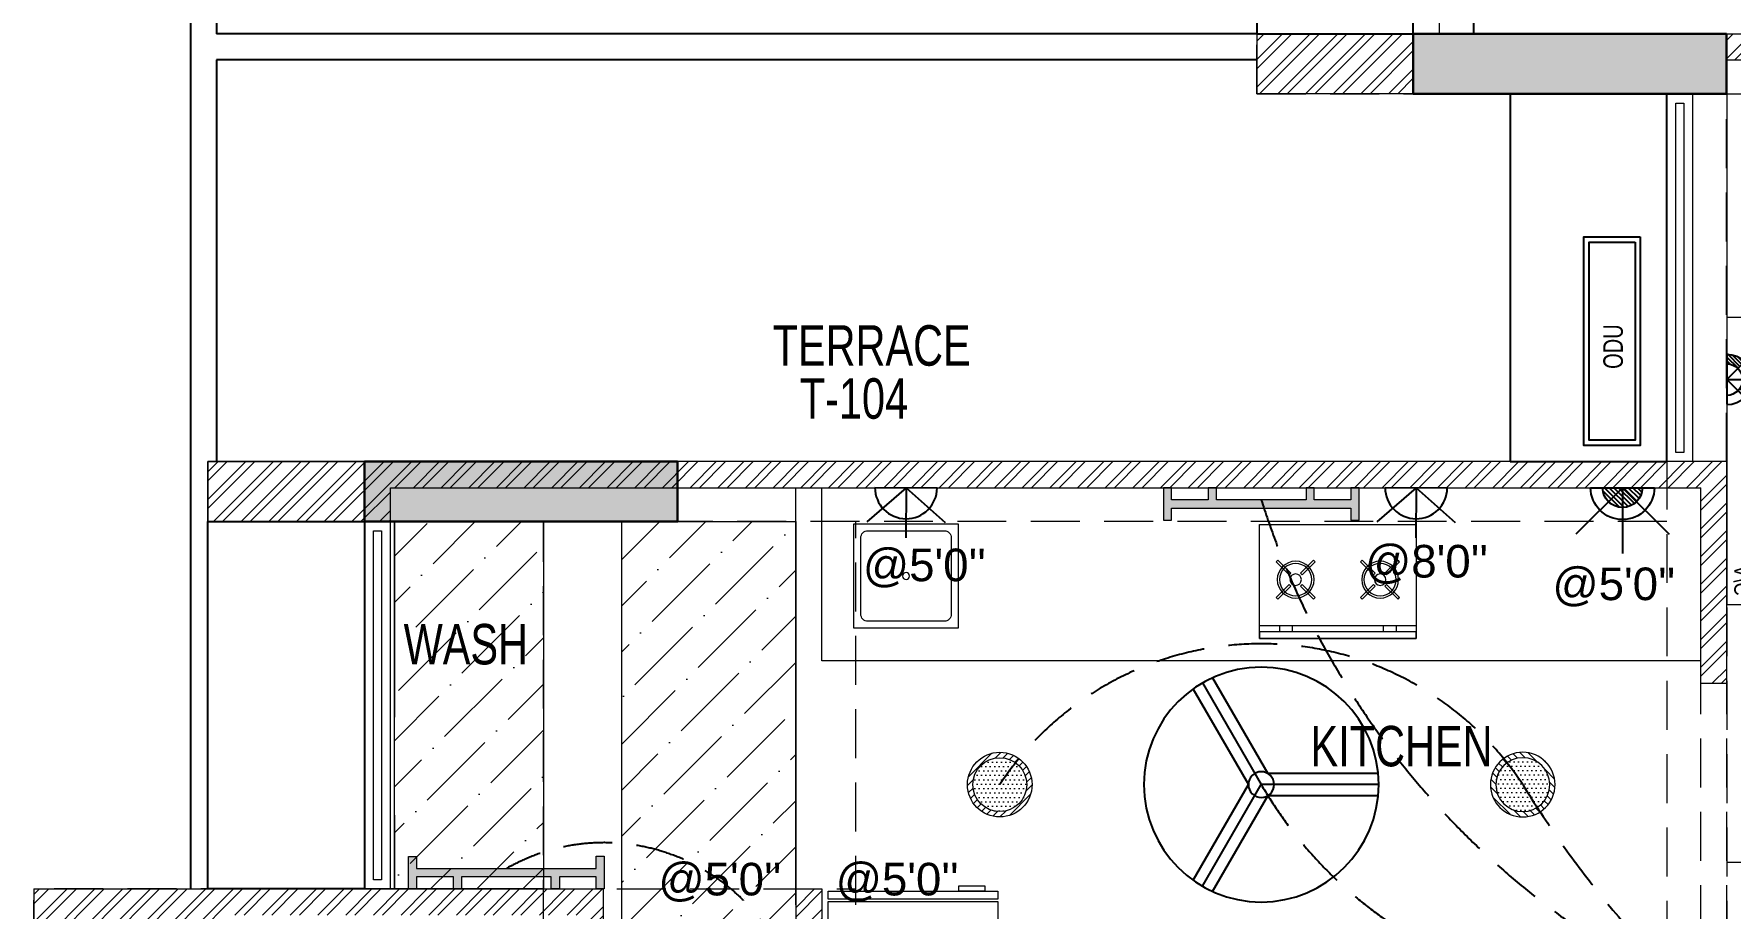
# Model space of a CAD drawing. Header units: inches. Extents: x 822859 to 1009930, y 496782 to 576896.
# Drawn here: x 825709 to 832210, y 539051 to 542403 of the extents above; entities that cross this region are included whole.
import ezdxf
from ezdxf.enums import TextEntityAlignment as Align

# ---------------------------------------------------------------- set-up
doc = ezdxf.new("R2010")
doc.units = ezdxf.units.IN
doc.header["$LTSCALE"] = 750
doc.header["$MEASUREMENT"] = 0
doc.linetypes.add('HIDDEN', pattern=[0.375, 0.25, -0.125])
doc.linetypes.add('HIDDEN2', pattern=[0.1875, 0.125, -0.0625])
for name, color, linetype, lineweight in [('1 x 15 W green led dl', 84, 'Continuous', 5), ('COLUMN', 5, 'Continuous', 13), ('DOOR-MSA', 8, 'Continuous', 13), ('DOTTED LINE-MSA', 8, 'HIDDEN2', 13), ('ELE-03-MSA', 145, 'Continuous', 18), ('ELE-04-MSA', 139, 'Continuous', 15), ('FURNITURE-MSA', 251, 'Continuous', 5), ('HVAC-HW UNIT', 1, 'Continuous', 13), ('PE-02 1x40w wall tube light point', 76, 'Continuous', 5), ('S_B4_115X575', 210, 'HIDDEN', 20), ('S_B4_230x125', 3, 'HIDDEN', 20), ('S_B4_230x425', 15, 'HIDDEN', 20), ('S_B4_230x575', 10, 'HIDDEN', 20), ('S_B4_300x575', 30, 'HIDDEN', 20), ('S_B4_SUNK', 250, 'Continuous', 20), ('S_C_ABOVE HP TO TOP', 5, 'Continuous', 30), ('TEXT DETAIL-MSA', 8, 'Continuous', 13), ('TEXT ROOM NAME-MSA', 8, 'Continuous', 13), ('WALL HATCH-MSA', 251, 'Continuous', 9), ('WALL-MSA', 11, 'Continuous', 18), ('WINDOW-MSA', 8, 'Continuous', 13)]:
    doc.layers.add(name, color=color, linetype=linetype, lineweight=lineweight)
for name, color, linetype in [('CS SHEET', 7, 'Continuous'), ('E-49 5A plug point', 150, 'Continuous'), ('E-50 15A plug point', 1, 'Continuous'), ('E-51 15 A AC PLUG POINT', 6, 'Continuous'), ('E-electrical text', 202, 'Continuous'), ('ELE-02-MSA', 8, 'Continuous'), ('ELE.fan', 30, 'Continuous'), ('PE-E-Electrical Control', 150, 'HIDDEN'), ('PROJ.', 7, 'Continuous'), ('R.C.C HATCH-MSA', 250, 'Continuous')]:
    doc.layers.add(name, color=color, linetype=linetype)
doc.styles.add('125pt1.6', font='simplex.shx', dxfattribs={"width": 0.6, "height": 200})
doc.styles.add('Arial Narrow', font='swisscl.ttf', dxfattribs={"height": 150})
doc.styles.add('MtXpl_Swis721_LtCn_B', font='swisscl.ttf')
doc.styles.add('NARROW', font='ARIALN.TTF', dxfattribs={"height": 2.25})
doc.styles.get("Standard").update_dxf_attribs({"font": 'arial.ttf'})
doc.dimstyles.new('DIM_50', dxfattribs={"dimtxt": 200, "dimasz": 100, "dimexe": 25, "dimexo": 5, "dimgap": 25, "dimtad": 1, "dimdec": 0, "dimzin": 0, "dimdsep": 46, "dimtxsty": '125pt1.6', "dimblk": 'ARCHTICK', "dimcen": 0.09, "dimclrd": 8, "dimclre": 8, "dimclrt": 7, "dimaunit": 1, "dimadec": 4, "dimazin": 0, "dimtfac": 1, "dimtdec": 0, "dimtmove": 2, "dimatfit": 1, "dimfxl": 150, "dimfxlon": 1, "dimtolj": 1, "dimtzin": 0, "dimarcsym": 1})
pattern_1 = [(45, (-830625.795, -554021.86), (-53.0330086, 53.0330086), []), (45, (-830590.44, -554021.86), (-53.0330086, 53.0330086), [])]
pattern_2 = [(45, (-142690.51, 158401.09), (66.29126, 243.067956), [312.5, -62.5, 0, -62.5])]

# ---------------------------------------------------------------- blocks, each defined once
blk = doc.blocks.new('BLOCK-G & H TYPICAL COLOUMN')
at = {"layer": 'R.C.C HATCH-MSA'}
h = blk.add_hatch(color=256, dxfattribs=at)
h.dxf.hatch_style = 1
h.paths.add_polyline_path([(172697.62, -104207.75), (172688.57, -104207.75), (172688.57, -104255), (172697.62, -104255)])
h.paths.add_polyline_path([(172327.12, -104207.75), (172336.18, -104207.75), (172336.18, -104255), (172327.12, -104255)])
h.paths.add_polyline_path([(172819.88, -104207.75), (172819.88, -104216.81), (172867.12, -104216.81), (172867.12, -104207.75)])
h.paths.add_polyline_path([(172204.87, -104207.75), (172204.87, -104216.81), (172157.62, -104216.81), (172157.62, -104207.75)])
h.paths.add_polyline_path([(172561.18, -104240.06), (172552.12, -104240.06), (172552.12, -104287.31), (172561.18, -104287.31)])
h.paths.add_polyline_path([(172463.57, -104240.06), (172472.62, -104240.06), (172472.62, -104287.31), (172463.57, -104287.31)])
h.paths.add_polyline_path([(172177.87, -104422.2), (172177.87, -104431.25), (172130.62, -104431.25), (172130.62, -104422.2)])
h.paths.add_polyline_path([(172894.12, -104422.2), (172894.12, -104431.25), (172846.88, -104431.25), (172846.88, -104422.2)])
h.paths.add_polyline_path([(172336.12, -104486.75), (172336.12, -104495.81), (172288.87, -104495.81), (172288.87, -104486.75)])
h.paths.add_polyline_path([(172202.62, -104543.75), (172202.62, -104552.81), (172155.37, -104552.81), (172155.37, -104543.75)])
h.paths.add_polyline_path([(172822.13, -104543.75), (172822.13, -104552.81), (172869.37, -104552.81), (172869.37, -104543.75)])
h.paths.add_polyline_path([(172516.9, -104495.81), (172507.85, -104495.81), (172507.85, -104448.56), (172516.9, -104448.56)])
h.paths.add_polyline_path([(172697.62, -104104.25), (172688.57, -104104.25), (172688.57, -104057.01), (172697.62, -104057.01)])
h.paths.add_polyline_path([(172327.12, -104104.25), (172336.18, -104104.25), (172336.18, -104057.01), (172327.12, -104057.01)])
h.paths.add_polyline_path([(172819.88, -104104.25), (172819.88, -104095.2), (172867.12, -104095.2), (172867.12, -104104.25)])
h.paths.add_polyline_path([(172204.87, -104104.25), (172204.87, -104095.2), (172157.62, -104095.2), (172157.62, -104104.25)])
h.paths.add_polyline_path([(172561.18, -104071.94), (172552.12, -104071.94), (172552.12, -104024.7), (172561.18, -104024.7)])
h.paths.add_polyline_path([(172463.57, -104071.94), (172472.62, -104071.94), (172472.62, -104024.7), (172463.57, -104024.7)])
h.paths.add_polyline_path([(172177.87, -103889.81), (172177.87, -103880.75), (172130.62, -103880.75), (172130.62, -103889.81)])
h.paths.add_polyline_path([(172894.12, -103889.81), (172894.12, -103880.75), (172846.88, -103880.75), (172846.88, -103889.81)])
h.paths.add_polyline_path([(172336.12, -103825.25), (172336.12, -103816.2), (172288.87, -103816.2), (172288.87, -103825.25)])
h.paths.add_polyline_path([(172202.62, -103768.25), (172202.62, -103759.2), (172155.37, -103759.2), (172155.37, -103768.25)])
h.paths.add_polyline_path([(172822.13, -103768.25), (172822.13, -103759.2), (172869.37, -103759.2), (172869.37, -103768.25)])
h.paths.add_polyline_path([(172516.9, -103816.2), (172507.85, -103816.2), (172507.85, -103863.44), (172516.9, -103863.44)])
h.paths.add_polyline_path([(172548.37, -103699.31), (172548.37, -103690.25), (172595.62, -103690.25), (172595.62, -103699.31)])
h.paths.add_polyline_path([(172476.37, -103699.31), (172476.37, -103690.25), (172429.13, -103690.25), (172429.13, -103699.31)])
h.paths.add_polyline_path([(172726.82, -103612.31), (172726.82, -103603.25), (172774.06, -103603.25), (172774.06, -103612.31)])
h.paths.add_polyline_path([(172297.93, -103612.31), (172297.93, -103603.25), (172250.69, -103603.25), (172250.69, -103612.31)])
h.paths.add_polyline_path([(172920.37, -103523.81), (172920.37, -103514.75), (172857.56, -103514.75), (172857.56, -103523.81)])
h.paths.add_polyline_path([(172104.37, -103523.81), (172104.37, -103514.75), (172167.19, -103514.75), (172167.19, -103523.81)])
h.paths.add_polyline_path([(172476.37, -103492.94), (172467.32, -103492.94), (172467.32, -103445.7), (172476.37, -103445.7)])
h.paths.add_polyline_path([(172548.37, -103492.94), (172557.43, -103492.94), (172557.43, -103445.7), (172548.37, -103445.7)])
h.paths.add_polyline_path([(172663.43, -103454.75), (172759.5, -103454.75), (172759.5, -103349.7), (172663.43, -103349.7), (172663.43, -103358.75), (172750.44, -103358.75), (172750.44, -103445.7), (172663.43, -103445.7)])
h.paths.add_polyline_path([(172361.32, -103454.75), (172265.25, -103454.75), (172265.25, -103349.7), (172361.32, -103349.7), (172361.32, -103358.75), (172274.31, -103358.75), (172274.31, -103445.7), (172361.32, -103445.7)])
h.paths.add_polyline_path([(172428.37, -103358.75), (172419.32, -103358.75), (172419.32, -103311.51), (172428.37, -103311.51)])
h.paths.add_polyline_path([(172428.37, -103132.74), (172419.32, -103132.74), (172419.32, -103179.99), (172428.37, -103179.99)])
h.paths.add_polyline_path([(172151.62, -103286.75), (172151.62, -103277.7), (172104.37, -103277.7), (172104.37, -103286.75)])
h.paths.add_polyline_path([(172245.43, -103162.74), (172245.43, -103153.68), (172198.19, -103153.68), (172198.19, -103162.74)])
h.paths.add_polyline_path([(172428.37, -103021.25), (172419.32, -103021.25), (172419.32, -103068.5), (172428.37, -103068.5)])
h.paths.add_polyline_path([(172245.43, -102997.25), (172236.37, -102997.25), (172236.37, -103044.5), (172245.43, -103044.5)])
h.paths.add_polyline_path([(172104.37, -102997.25), (172104.37, -103006.31), (172151.62, -103006.31), (172151.62, -102997.25)])
h.paths.add_polyline_path([(172596.37, -103358.75), (172605.43, -103358.75), (172605.43, -103311.51), (172596.37, -103311.51)])
h.paths.add_polyline_path([(172596.37, -103132.74), (172605.43, -103132.74), (172605.43, -103179.99), (172596.37, -103179.99)])
h.paths.add_polyline_path([(172873.13, -103286.75), (172873.13, -103277.7), (172920.37, -103277.7), (172920.37, -103286.75)])
h.paths.add_polyline_path([(172779.32, -103162.74), (172779.32, -103153.68), (172826.56, -103153.68), (172826.56, -103162.74)])
h.paths.add_polyline_path([(172596.37, -103021.25), (172605.43, -103021.25), (172605.43, -103068.5), (172596.37, -103068.5)])
h.paths.add_polyline_path([(172779.32, -102997.25), (172788.37, -102997.25), (172788.37, -103044.5), (172779.32, -103044.5)])
h.paths.add_polyline_path([(172920.37, -102997.25), (172920.37, -103006.31), (172873.13, -103006.31), (172873.13, -102997.25)])
h.paths.add_polyline_path([(172548.37, -104612.7), (172548.37, -104621.75), (172595.62, -104621.75), (172595.62, -104612.7)])
h.paths.add_polyline_path([(172476.37, -104612.7), (172476.37, -104621.75), (172429.13, -104621.75), (172429.13, -104612.7)])
h.paths.add_polyline_path([(172297.93, -104699.7), (172297.93, -104708.75), (172250.69, -104708.75), (172250.69, -104699.7)])
h.paths.add_polyline_path([(172104.37, -104788.2), (172104.37, -104797.25), (172167.19, -104797.25), (172167.19, -104788.2)])
h.paths.add_polyline_path([(172726.82, -104699.7), (172726.82, -104708.75), (172774.06, -104708.75), (172774.06, -104699.7)])
h.paths.add_polyline_path([(172920.37, -104788.2), (172920.37, -104797.25), (172857.56, -104797.25), (172857.56, -104788.2)])
h.paths.add_polyline_path([(172476.37, -104819.06), (172467.32, -104819.06), (172467.32, -104866.31), (172476.37, -104866.31)])
h.paths.add_polyline_path([(172548.37, -104819.06), (172557.43, -104819.06), (172557.43, -104866.31), (172548.37, -104866.31)])
h.paths.add_polyline_path([(172663.43, -104857.25), (172759.5, -104857.25), (172759.5, -104962.31), (172663.43, -104962.31), (172663.43, -104953.25), (172750.44, -104953.25), (172750.44, -104866.31), (172663.43, -104866.31)])
h.paths.add_polyline_path([(172361.32, -104857.25), (172265.25, -104857.25), (172265.25, -104962.31), (172361.32, -104962.31), (172361.32, -104953.25), (172274.31, -104953.25), (172274.31, -104866.31), (172361.32, -104866.31)])
h.paths.add_polyline_path([(172428.37, -104953.25), (172419.32, -104953.25), (172419.32, -105000.5), (172428.37, -105000.5)])
h.paths.add_polyline_path([(172428.37, -105178.31), (172419.32, -105178.31), (172419.32, -105131.06), (172428.37, -105131.06)])
h.paths.add_polyline_path([(172151.62, -105025.25), (172151.62, -105034.31), (172104.37, -105034.31), (172104.37, -105025.25)])
h.paths.add_polyline_path([(172245.43, -105072.5), (172236.37, -105072.5), (172236.37, -105025.25), (172245.43, -105025.25)])
h.paths.add_polyline_path([(172428.37, -105290.75), (172419.32, -105290.75), (172419.32, -105243.51), (172428.37, -105243.51)])
h.paths.add_polyline_path([(172245.43, -105314.75), (172236.37, -105314.75), (172236.37, -105267.51), (172245.43, -105267.51)])
h.paths.add_polyline_path([(172104.37, -105277.35), (172113.43, -105277.35), (172113.43, -105314.75), (172104.37, -105314.75)])
h.paths.add_polyline_path([(172596.37, -104953.25), (172605.43, -104953.25), (172605.43, -105000.5), (172596.37, -105000.5)])
h.paths.add_polyline_path([(172596.37, -105178.31), (172605.43, -105178.31), (172605.43, -105131.06), (172596.37, -105131.06)])
h.paths.add_polyline_path([(172873.13, -105025.25), (172873.13, -105034.31), (172920.37, -105034.31), (172920.37, -105025.25)])
h.paths.add_polyline_path([(172788.37, -105025.25), (172779.32, -105025.25), (172779.32, -105072.5), (172788.37, -105072.5)])
h.paths.add_polyline_path([(172596.37, -105290.75), (172605.43, -105290.75), (172605.43, -105243.51), (172596.37, -105243.51)])
h.paths.add_polyline_path([(172779.32, -105314.75), (172788.37, -105314.75), (172788.37, -105267.51), (172779.32, -105267.51)])
h.paths.add_polyline_path([(172911.32, -105314.75), (172920.37, -105314.75), (172920.37, -105277.35), (172911.32, -105277.35)])
h.paths.add_polyline_path([(172688.63, -104486.75), (172688.63, -104495.81), (172735.87, -104495.81), (172735.87, -104486.75)])
h.paths.add_polyline_path([(172688.63, -103825.25), (172688.63, -103816.2), (172735.87, -103816.2), (172735.87, -103825.25)])
at = {"layer": 'COLUMN'}
for points in [[(172336.12, -103825.25), (172336.12, -103816.2), (172288.87, -103816.2), (172288.87, -103825.25)], [(172177.87, -103889.81), (172177.87, -103880.75), (172130.62, -103880.75), (172130.62, -103889.81)]]:
    blk.add_lwpolyline(points, close=True, dxfattribs=at)
blk = doc.blocks.new('A$Cbea8c011')
at = {"layer": 'ELE-02-MSA', "elevation": 0}
for points in [[(400, -108.3), (-400, -108.3), (-400, 108.3), (400, 108.3)], [(380, -88.3), (-380, -88.3), (-380, 88.3), (380, 88.3)]]:
    blk.add_lwpolyline(points, close=True, dxfattribs=at)
at = {"layer": 'TEXT DETAIL-MSA', "style": 'Arial Narrow'}
blk.add_text('ODU', height=75, dxfattribs=at).set_placement((-106.4, -41.5, 0))
blk = doc.blocks.new('G$CA9DB4A96')
at = {"layer": 'FURNITURE-MSA'}
for points in [[(550, 0), (550, 650), (0, 650), (0, 0)], [(560, 0), (590, 0), (590, 650), (560, 650)], [(590, 500), (610, 500), (610, 600), (590, 600)]]:
    blk.add_lwpolyline(points, close=True, dxfattribs=at)
blk = doc.blocks.new('STUV')
at = {"layer": 'FURNITURE-MSA'}
for p, q in [((168.7, 0, 0), (168.7, -600, 0)), ((-81.5, -69.6), (-75.3, -63.3)), ((-75.3, -63.3), (-25.2, -113.4)), ((11.8, -113.4), (61.9, -63.3)), ((61.9, -63.3), (68.2, -69.6)), ((-31.4, -119.7), (-81.5, -69.6)), ((-25.2, -113.4), (-31.4, -119.7)), ((18.1, -119.7), (11.8, -113.4)), ((68.2, -69.6), (18.1, -119.7)), ((168.7, -75.9, 0), (193.7, -75.9, 0)), ((193.7, -125.7, 0), (168.7, -125.7, 0)), ((-81.5, -206.8), (-31.4, -156.7)), ((-25.2, -162.9), (-75.3, -213)), ((-31.4, -156.7), (-25.2, -162.9)), ((11.8, -162.9), (18.1, -156.7)), ((61.9, -213), (11.8, -162.9)), ((18.1, -156.7), (68.2, -206.8)), ((-75.3, -213), (-81.5, -206.8)), ((68.2, -206.8), (61.9, -213)), ((-81.5, -393.2), (-75.3, -387)), ((-75.3, -387), (-25.2, -437.1)), ((11.8, -437.1), (61.9, -387)), ((61.9, -387), (68.2, -393.2)), ((-31.4, -443.3), (-81.5, -393.2)), ((-25.2, -437.1), (-31.4, -443.3)), ((18.1, -443.3), (11.8, -437.1)), ((68.2, -393.2), (18.1, -443.3)), ((-81.5, -530.4), (-31.4, -480.3)), ((-25.2, -486.6), (-75.3, -536.7)), ((-31.4, -480.3), (-25.2, -486.6)), ((11.8, -486.6), (18.1, -480.3)), ((61.9, -536.7), (11.8, -486.6)), ((18.1, -480.3), (68.2, -530.4)), ((193.7, -474.3, 0), (168.7, -474.3, 0)), ((-75.3, -536.7), (-81.5, -530.4)), ((68.2, -530.4), (61.9, -536.7)), ((193.7, -524.1, 0), (168.7, -524.1, 0))]:
    blk.add_line(p, q, dxfattribs=at)
for points in [[(-218.6, -600), (218.6, -600), (218.6, 0), (-218.6, 0)], [(218.6, -600), (193.7, -600), (193.7, 0), (218.6, 0)]]:
    blk.add_lwpolyline(points, close=True, dxfattribs=at)
for centre, radius in [((-6.7, -138.2), 70.6), ((-6.7, -138.2), 61.8), ((-6.7, -138.2), 22.1), ((-6.7, -461.8), 70.6), ((-6.7, -461.8), 61.8), ((-6.7, -461.8), 22.1)]:
    blk.add_circle(centre, radius, dxfattribs=at)
blk = doc.blocks.new('G$C1887B0AA')
at = {"layer": 'FURNITURE-MSA'}
blk.add_lwpolyline([(0, 0), (300, 0), (300, 300), (0, 300)], close=True, dxfattribs=at)
blk.add_lwpolyline([(40, 20), (260, 20, 0.414214), (280, 40), (280, 260, 0.414214), (260, 280), (40, 280, 0.414214), (20, 260), (20, 40, 0.414214)], format="xyb", close=True, dxfattribs=at)
blk.add_circle((150, 150), 10, dxfattribs=at)
blk = doc.blocks.new('A$Caebde61c')
at = {"layer": 'FURNITURE-MSA'}
blk.add_line((5787.8, -23204.9), (2419.3, -23204.9), dxfattribs=at)
blk.add_lwpolyline([(2419.3, -23204.9), (2419.3, -22540.9)], dxfattribs=at)
at = {"layer": 'FURNITURE-MSA', "xscale": -1.333333333333333, "yscale": 1.333333333333333, "zscale": 1.333333333333333, "rotation": 180}
blk.add_blockref('G$C1887B0AA', (2542.3, -22679.5), dxfattribs=at)
at = {"layer": 'FURNITURE-MSA', "xscale": -1}
for name, p, rotation in [('STUV', (4097.2, -22900.2, 0), 90), ('G$CA9DB4A96', (2444.3, -24677.8), 270)]:
    blk.add_blockref(name, p, dxfattribs=dict(at, rotation=rotation))
blk = doc.blocks.new('DRHASHGSDG')
at = {"layer": 'WALL HATCH-MSA'}
h = blk.add_hatch(dxfattribs=at)
h.set_pattern_fill('ANSI32', color=256, scale=200)
h.set_pattern_definition([(45, (3141.056, -2279.1), (-53.033, 53.033), []), (45, (3176.41, -2279.1), (-53.033, 53.033), [])])
h.paths.add_polyline_path([(2210, -2208.4), (2210, -2308.4), (3852.5, -2308.4), (3852.5, -2208.4)], flags=17)
h.paths.add_polyline_path([(1500, -8420.1), (1500, -8520.1), (4118.1, -8520.1), (4118.1, -11619.1), (1570, -11619.1), (1570, -11719.1), (4881.9, -11719.1), (4881.9, -11619.1), (4218.1, -11619.1), (4218.1, -8650.1), (5132.5, -8650.1), (5132.5, -7020.1), (4127.6, -7020.1), (4127.6, -6508.4), (5132.5, -6508.4), (5132.5, -6408.4), (4127.6, -6408.4), (4127.6, -5658.4), (5132.5, -5658.4), (5132.5, -2208.4), (4902.5, -2208.4), (4902.5, -2308.4), (5032.5, -2308.4), (5032.5, -5558.4), (2784.6, -5558.4), (2784.6, -7670.1), (2884.6, -7670.1), (2884.6, -7120.1), (3377.6, -7120.1), (3377.6, -7020.1), (2884.6, -7020.1), (2884.6, -5658.4), (4027.6, -5658.4), (4027.6, -7120.1), (5032.5, -7120.1), (5032.5, -8420.1)])
h = blk.add_hatch(dxfattribs=at)
h.set_pattern_fill('ANSI32', color=256, scale=200)
h.set_pattern_definition(pattern_1)
h.paths.add_polyline_path([(-230, -11619.1), (-230, -11849.1), (370, -11849.1), (370, -11619.1)])
h = blk.add_hatch(dxfattribs=at)
h.set_pattern_fill('ANSI32', color=256, scale=200)
h.set_pattern_definition(pattern_1)
h.paths.add_polyline_path([(-4249.6, -13258.8), (-4249.6, -13488.8), (-3549.6, -13488.8), (-3549.6, -13358.8), (1471.5, -13358.8), (1471.5, -14108.8), (1571.5, -14108.8), (1571.5, -13258.8)])
h = blk.add_hatch(dxfattribs=at)
h.set_pattern_fill('ANSI32', color=256, scale=200)
h.set_pattern_definition(pattern_1)
h.paths.add_polyline_path([(-4916.3, -14897.1), (-4916.3, -15127.1), (-4316.3, -15127.1), (-4316.3, -15909.3), (-4216.3, -15909.3), (-4216.3, -14997.1), (-2833.8, -14997.1), (-2833.8, -15620.7), (1571.5, -15620.7), (1571.5, -15070.7), (1471.5, -15070.7), (1471.5, -15520.7), (-1897, -15520.7), (-1897, -14897.1), (-1997, -14897.1), (-1997, -15520.7), (-2733.8, -15520.7), (-2733.8, -14897.1)])
at = {"layer": 'DOOR-MSA', "linetype": 'HIDDEN'}
for p, q in [((1471.5, -15070.7), (1471.5, -14108.8)), ((1571.5, -15070.7), (1571.5, -14108.8))]:
    blk.add_line(p, q, dxfattribs=at)
at = {"layer": 'DOTTED LINE-MSA'}
for p, q in [((-230, -11619.1), (-230, -10401.3)), ((741.5, -11849.1), (741.5, -13258.8))]:
    blk.add_line(p, q, dxfattribs=at)
at = {"layer": 'ELE-02-MSA'}
for p, q in [((-4316.3, -8572.5), (-4316.3, -14897.1)), ((-4216.3, -8572.5), (-4216.3, -11619.1)), ((-230, -11619.1), (-4216.3, -11619.1)), ((-4216.3, -11719.1), (-4216.3, -13258.8)), ((-230, -11719.1), (-4216.3, -11719.1))]:
    blk.add_line(p, q, dxfattribs=at)
at = {"layer": 'ELE-02-MSA', "linetype": 'HIDDEN'}
for p, q in [((600, -10401.3), (600, -11619.1)), ((1571.5, -13258.8), (1571.5, -11719.1))]:
    blk.add_line(p, q, dxfattribs=at)
at = {"layer": 'ELE-03-MSA'}
blk.add_line((-1997, -14897.1), (-1997, -13358.8), dxfattribs=at)
at = {"layer": 'ELE-04-MSA'}
blk.add_line((-4249.6, -13488.8), (-4249.6, -14897.1), dxfattribs=at)
at = {"layer": 'WALL-MSA'}
for p, q in [((-230, -11619.1), (370, -11619.1)), ((-230, -11619.1), (-230, -11849.1)), ((370, -11849.1), (370, -11619.1)), ((1570, -11619.1), (4118.1, -11619.1)), ((1570, -11719.1), (1570, -11619.1)), ((1570, -11719.1), (4881.9, -11719.1)), ((370, -11849.1), (-230, -11849.1)), ((-4249.6, -13258.8), (-4249.6, -13488.8)), ((1571.5, -13258.8), (-4249.6, -13258.8)), ((1571.5, -14108.8), (1571.5, -13258.8)), ((1471.5, -14108.8), (1471.5, -13358.8)), ((1471.5, -14108.8), (1571.5, -14108.8)), ((-4916.3, -14897.1), (-4916.3, -15127.1)), ((-4916.3, -14897.1), (-2733.8, -14897.1)), ((-2733.8, -15520.7), (-2733.8, -14897.1)), ((-1997, -14897.1), (-1997, -15520.7)), ((-1997, -14897.1), (-1897, -14897.1)), ((-1897, -14897.1), (-1897, -15520.7))]:
    blk.add_line(p, q, dxfattribs=at)
blk.add_lwpolyline([(-4249.6, -13488.8), (-3549.6, -13488.8), (-3549.6, -13358.8), (1471.5, -13358.8)], dxfattribs=at)
at = {"layer": 'WINDOW-MSA'}
for p, q in [((370, -11619.1), (370, -10401.3)), ((470, -11619.1), (470, -10401.3)), ((1341.5, -13258.8), (1341.5, -11849.1)), ((1441.5, -13258.8), (1441.5, -11849.1)), ((-3649.6, -14897.1), (-3649.6, -13488.8)), ((-3549.6, -14897.1), (-3549.6, -13488.8)), ((-3649.6, -14897.1), (-3549.6, -14897.1))]:
    blk.add_line(p, q, dxfattribs=at)
for points in [[(1406.5, -11884.1), (1406.5, -13223.8), (1376.5, -13223.8), (1376.5, -11884.1)], [(-3584.6, -13523.8), (-3584.6, -14862.1), (-3614.6, -14862.1), (-3614.6, -13523.8)]]:
    blk.add_lwpolyline(points, close=True, dxfattribs=at)
at = {"rotation": 90.00000000000001}
blk.add_blockref('A$Cbea8c011', (1131.6, -12797, 0), dxfattribs=at)
at = {"layer": 'COLUMN', "xscale": 25.4, "yscale": 25.4, "zscale": 25.4}
blk.add_blockref('BLOCK-G & H TYPICAL COLOUMN', (-4375767.4, 2625312.3), dxfattribs=at)
at = {"layer": 'FURNITURE-MSA'}
blk.add_blockref('A$Caebde61c', (-4316.3, 9182.1), dxfattribs=at)
at = {"layer": 'TEXT ROOM NAME-MSA', "lineweight": 0, "style": 'MtXpl_Swis721_LtCn_B'}
for s, p in [('TERRACE', (-2085.4, -12891, 0)), ('T-104', (-1981.2, -13094.3)), ('WASH', (-3499.4, -14036.3, 0)), ('KITCHEN', (-23.8, -14427, 0))]:
    blk.add_text(s, height=155, dxfattribs=at).set_placement(p)
blk = doc.blocks.new('C-230x1200')
at = {"layer": 'S_C_ABOVE HP TO TOP'}
h = blk.add_hatch(color=250, dxfattribs=at)
h.dxf.hatch_style = 1
h.paths.add_polyline_path([(-230, 1200), (-230, 0), (0, 0), (0, 1200)])
at = {"layer": 'S_C_ABOVE HP TO TOP', "color": 8}
blk.add_lwpolyline([(0, 1200), (-230, 1200), (-230, 0), (0, 0)], close=True, dxfattribs=at)
blk = doc.blocks.new('zw$A6E')
at = {"layer": 'S_B4_SUNK'}
h = blk.add_hatch(dxfattribs=at)
h.set_pattern_fill('ANSI36', color=252, scale=1000)
h.set_pattern_definition(pattern_2)
h.paths.add_polyline_path([(-15057.6, -14897.1), (-15628.4, -14897.1), (-15628.4, -13488.8), (-15057.6, -13488.8)])
h = blk.add_hatch(dxfattribs=at)
h.set_pattern_fill('ANSI36', color=252, scale=1000)
h.set_pattern_definition(pattern_2)
h.paths.add_polyline_path([(-14090.8, -15520.7), (-14757.6, -15520.7), (-14757.6, -13488.8), (-14090.8, -13488.8)])
at = {"layer": 'PROJ.', "color": 150}
for points in [[(-12323.8, -11619.1), (-11723.8, -11619.1), (-11723.8, -10401.3), (-12323.8, -10401.3)], [(-11352.3, -13258.8), (-10752.3, -13258.8), (-10752.3, -11849.1), (-11352.3, -11849.1)], [(-15743.4, -14897.1), (-16343.4, -14897.1), (-16343.4, -13488.8), (-15743.4, -13488.8)]]:
    blk.add_lwpolyline(points, close=True, dxfattribs=at)
at = {"layer": 'S_B4_115X575', "ltscale": 4}
for p, q in [((-15743.4, -13488.8), (-15743.4, -14897.1)), ((-15628.4, -13488.8), (-15628.4, -14897.1))]:
    blk.add_line(p, q, dxfattribs=at)
at = {"layer": 'S_B4_230x125', "color": 118}
blk.add_line((-15057.6, -14897.1), (-13860.8, -14897.1), dxfattribs=at)
at = {"layer": 'S_B4_230x425', "color": 8}
blk.add_line((-10522.3, -14794.1), (-6161.9, -14794.1), dxfattribs=at)
at = {"layer": 'S_B4_230x575', "color": 8}
for p, q in [((-12323.8, -11849.1), (-12323.8, -11619.1)), ((-12323.8, -11619.1), (-11723.8, -11619.1)), ((-12323.8, -11849.1), (-11723.8, -11849.1)), ((-10752.3, -11849.1), (-10752.3, -17735.7)), ((-10523.8, -11849.1), (-6161.9, -11849.1)), ((-10522.3, -11849.1), (-10522.3, -17735.7)), ((-10752.3, -13258.8), (-14543.4, -13258.8)), ((-10752.3, -13488.8), (-14543.4, -13488.8)), ((-14090.8, -15520.7), (-14090.8, -13488.8)), ((-13860.8, -15520.7), (-13860.8, -13488.8)), ((-15057.6, -14897.1), (-17010.1, -14897.1)), ((-17010.1, -15127.1), (-17010.1, -14897.1))]:
    blk.add_line(p, q, dxfattribs=at)
at = {"layer": 'S_B4_230x575', "ltscale": 5}
blk.add_lwpolyline([(-16343.4, -13258.8), (-15743.4, -13258.8), (-15743.4, -13488.8), (-16343.4, -13488.8)], close=True, dxfattribs=at)
at = {"layer": 'S_B4_300x575', "color": 8}
for p, q in [((-15057.6, -18705.7), (-15057.6, -13488.8)), ((-14757.6, -18705.7), (-14757.6, -13488.8))]:
    blk.add_line(p, q, dxfattribs=at)
at = {"layer": 'S_B4_SUNK', "color": 252}
for points in [[(-15057.6, -14897.1), (-15628.4, -14897.1), (-15628.4, -13488.8), (-15057.6, -13488.8)], [(-14090.8, -15520.7), (-14757.6, -15520.7), (-14757.6, -13488.8), (-14090.8, -13488.8)]]:
    blk.add_lwpolyline(points, close=True, dxfattribs=at)
at = {"layer": 'S_C_ABOVE HP TO TOP', "xscale": -1, "rotation": 270}
for p in [(-11723.8, -11619.1), (-15743.4, -13258.8)]:
    blk.add_blockref('C-230x1200', p, dxfattribs=at)
blk = doc.blocks.new('_ArchTick')
at = {"color": 0, "linetype": 'ByBlock', "const_width": 0.15}
blk.add_lwpolyline([(-0.5, -0.5), (0.5, 0.5)], dxfattribs=at)
blk = doc.blocks.new('A$C73F74EB9')
h = blk.add_hatch(color=8)
h.dxf.hatch_style = 1
h.paths.add_polyline_path([(2.75, 0.75), (2.75, 0), (3.25, 0), (3.25, 0.75), (5.5, 0.75), (5.5, 0), (6, 0), (6, 2), (5.5, 2), (5.5, 1.25), (-5.5, 1.25), (-5.5, 2), (-6, 2), (-6, 0), (-5.5, 0), (-5.5, 0.75), (-3.25, 0.75), (-3.25, 0), (-2.75, 0), (-2.75, 0.75)])
blk.add_lwpolyline([(5.5, 1.25), (-5.5, 1.25), (-5.5, 2), (-6, 2), (-6, 0), (-5.5, 0), (-5.5, 0.75), (-3.25, 0.75), (-3.25, 0), (-2.75, 0), (-2.75, 0.75), (2.75, 0.75), (2.75, 0), (3.25, 0), (3.25, 0.75), (5.5, 0.75), (5.5, 0), (6, 0), (6, 2), (5.5, 2), (5.5, 1.25)])
blk = doc.blocks.new('PP-01')
h = blk.add_hatch()
h.set_pattern_fill('ANSI31', color=256, scale=1.635026, style=0)
h.set_pattern_definition([(45, (-4840.0876, -743.28332), (-0.14451727, 0.14451727), [])])
edge = h.paths.add_edge_path()
edge.add_ellipse((0, 0), major_axis=(0.861, 0.861), ratio=1, start_angle=90, end_angle=135)
edge.add_line((-1.22, 0), (0, 0))
edge.add_line((0, 0), (-0.86, 0.86))
edge = h.paths.add_edge_path()
edge.add_line((0, 0), (0, 1.22))
edge.add_ellipse((0, 0), major_axis=(0.861, 0.861), ratio=1, start_angle=45, end_angle=90)
edge.add_line((-0.86, 0.86), (0, 0))
edge = h.paths.add_edge_path()
edge.add_line((0, 0), (0.86, 0.86))
edge.add_ellipse((0, 0), major_axis=(0.861, 0.861), ratio=1, start_angle=0, end_angle=45)
edge.add_line((0, 1.22), (0, 0))
edge = h.paths.add_edge_path()
edge.add_ellipse((0, 0), major_axis=(0.861, 0.861), ratio=1, start_angle=-45, end_angle=0)
edge.add_line((0.86, 0.86), (0, 0))
edge.add_line((0, 0), (1.22, 0))
for p, q in [((0, 0), (0, 4.04)), ((0, 0), (-2.86, 2.86)), ((0, 0), (2.86, 2.86)), ((-1.96, 0), (1.96, 0))]:
    blk.add_line(p, q)
for radius in [1.96, 1.22]:
    blk.add_arc((0, 0), radius, 0, 180)
blk = doc.blocks.new('P-01')
for p, q in [((-0.5, 0), (-2.91, 2.12)), ((-0.5, 0), (-0.5, 3.09)), ((-0.5, 0), (1.91, 2.12)), ((1.41, 0), (-2.41, 0))]:
    blk.add_line(p, q)
blk.add_arc((-0.5, 0), 1.91, 0.0293, 179.9707)
blk = doc.blocks.new('A$C39A77DF2')
at = {"layer": 'E-49 5A plug point', "xscale": -62.36633987703786, "yscale": 62.36633987703786, "zscale": 79.20525164419156, "rotation": 270}
blk.add_blockref('P-01', (0, 31.2), dxfattribs=at)
blk = doc.blocks.new('42 FAN NEW')
at = {"layer": 'ELE.fan', "color": 5}
for p, q in [((8.72, 19.1), (-1.15, 2)), ((10.5, 18.19), (0, 0)), ((12.18, 17.1), (2.31, 0)), ((-21, 0), (0, 0)), ((-20.9, 2), (-1.15, 2)), ((10.5, -18.19), (0, 0)), ((12.18, -17.1), (2.31, 0)), ((-20.9, -2), (-1.15, -2)), ((8.72, -19.1), (-1.15, -2))]:
    blk.add_line(p, q, dxfattribs=at)
at = {"layer": 'ELE.fan'}
for radius in [21, 2.31]:
    blk.add_circle((0, 0), radius, dxfattribs=at)
blk = doc.blocks.new('DLL')
at = {"linetype": 'HIDDEN'}
h = blk.add_hatch(dxfattribs=at)
h.set_pattern_fill('ANSI31', color=256, scale=0.255)
h.set_pattern_definition([(45, (0, 0), (-0.57249, 0.57249), [])])
h.paths.add_polyline_path([(4.64, 0, -1), (-4.64, 0, -1)])
h.paths.add_polyline_path([(-3.87, 0, 1), (3.87, 0, 1)], flags=16)
h = blk.add_hatch(dxfattribs=at)
h.set_pattern_fill('DOTS', color=8, scale=0.4)
h.set_pattern_definition([(0, (0, 0), (0.3175, 0.635), [0, -0.635])])
h.paths.add_polyline_path([(-3.87, 0, 1), (3.87, 0, 1)])
for radius in [4.64, 3.87]:
    blk.add_circle((0, 0), radius)
blk = doc.blocks.new('A$C48C83B35')
at = {"layer": 'E-51 15 A AC PLUG POINT'}
h = blk.add_hatch(dxfattribs=at)
h.set_pattern_fill('ANSI31', color=256, scale=3.615362, style=0)
h.set_pattern_definition([(135, (0, -12.33788), (-0.28322, -0.28322), [])])
edge = h.paths.add_edge_path()
edge.add_ellipse((0, -12.34), major_axis=(1.69, -1.69), ratio=1, start_angle=270, end_angle=315)
edge.add_line((0, -14.73), (0, -16.18))
edge.add_ellipse((0, -12.34), major_axis=(2.72, -2.72), ratio=1, start_angle=270, end_angle=315, ccw=False)
edge.add_line((-2.72, -15.06), (-1.69, -14.03))
edge = h.paths.add_edge_path()
edge.add_ellipse((0, -12.34), major_axis=(1.69, -1.69), ratio=1, start_angle=180, end_angle=225)
edge.add_line((-2.39, -12.34), (-3.85, -12.34))
edge.add_ellipse((0, -12.34), major_axis=(2.72, -2.72), ratio=1, start_angle=180, end_angle=225, ccw=False)
edge.add_line((-2.72, -9.62), (-1.69, -10.65))
for p, q in [((0, -12.34), (-5.6, -6.74)), ((0, -16.3), (0, -8.61)), ((0, -12.34), (-7.92, -12.34)), ((0, -12.34), (-5.6, -17.94))]:
    blk.add_line(p, q, dxfattribs=at)
at = {"layer": 'E-51 15 A AC PLUG POINT', "color": 180, "linetype": 'ByBlock', "lineweight": 5}
for points in [[(-8.93, 20.57), (-7.76, 21.73)], [(-8.93, 20.57), (-8.93, -20.57)], [(-7.76, -21.73), (0, -21.73), (0, 21.73), (-7.76, 21.73)], [(-7.71, -20.57), (-7.71, 20.57)], [(-6.93, -20.57), (-6.93, 20.57)], [(-6.15, -20.57), (-6.15, 20.57)], [(-8.93, -20.57), (-7.76, -21.73)]]:
    blk.add_lwpolyline(points, dxfattribs=at)
at = {"layer": 'E-51 15 A AC PLUG POINT', "extrusion": (0, 0, -1)}
for major_axis in [(-2.72, 2.72), (-1.69, 1.69)]:
    blk.add_ellipse((0, -12.34), major_axis=major_axis, ratio=1, start_param=3.926991, end_param=7.068583, dxfattribs=at)
at = {"layer": 'E-51 15 A AC PLUG POINT', "color": 1, "style": 'NARROW', "text_generation_flag": 4}
blk.add_text(' A/C', height=2.445, rotation=90, dxfattribs=at).set_placement((-3.57, 17.69), align=Align.CENTER)
at = {"layer": 'E-51 15 A AC PLUG POINT', "color": 180, "linetype": 'ByBlock', "lineweight": 5, "path_type": 1}
for points, override in [([(-15.9, 17.26), (-12.7, 14.21), (-9.83, 14.04)], {"dimasz": 2, "dimclrd": 153}), ([(-16.54, 0), (-9.83, 0)], {"dimscale": 1, "dimasz": 2, "dimclrd": 153}), ([(-15.9, -17.26), (-12.7, -14.21), (-9.83, -14.04)], {"dimasz": 2, "dimclrd": 153})]:
    blk.add_leader(points, dimstyle='DIM_50', override=override, dxfattribs=at)
blk = doc.blocks.new('A$C596C225D')
at = {"color": 0, "linetype": 'Continuous', "xscale": 25.30797101452029, "yscale": 25.30797101452029, "zscale": 25.30797101452029}
blk.add_blockref('A$C48C83B35', (0, 0), dxfattribs=at)

msp = doc.modelspace()

# ---------------------------------------------------------------- linework, layer by layer
at = {"layer": 'PE-E-Electrical Control'}
for centre, radius, start, end in [((833407.3, 541559.4, 0), 3139.2, 197.48464, 244.49035), ((830413.1, 538864.9, 0), 1199.8, 33.36138, 146.63862), ((831828.2, 540347, 0), 1636.7, 210.16069, 277.97609), ((834911.4, 541671.4, 0), 4102.6, 211.55032, 225.88066), ((827894.5, 538546.3), 755.9, 23.67053, 119.70192)]:
    msp.add_arc(centre, radius, start, end, dxfattribs=at)

# ---------------------------------------------------------------- block references
at = {"layer": '1 x 15 W green led dl', "yscale": 26.68998742498368, "zscale": 26.68998742498368}
for p, xscale, rotation in [((829411, 539524.7, 0), 26.68998742498368, 179.9999531667484), ((831415.2, 539524.7, 0), -26.68998742498368, 180.0000468332516)]:
    msp.add_blockref('DLL', p, dxfattribs=dict(at, xscale=xscale, rotation=rotation))
at = {"layer": 'CS SHEET', "color": 2}
for name, p in [('DRHASHGSDG', (830625.8, 554021.9)), ('zw$A6E', (842719.6, 554021.9))]:
    msp.add_blockref(name, p, dxfattribs=at)
at = {"layer": 'E-49 5A plug point', "linetype": 'Continuous', "xscale": -1, "rotation": 89.74960965104461}
for p in [(829051.8, 540663.1), (831006.7, 540663.1)]:
    msp.add_blockref('A$C39A77DF2', p, dxfattribs=at)
at = {"layer": 'E-50 15A plug point', "color": 1, "extrusion": (7.31174e-44, 2.57282e-44, -1), "xscale": 62.36633988374691, "yscale": 62.36633988374691, "zscale": -79.20525165271206, "rotation": 179.9999999471754}
msp.add_blockref('PP-01', (-831797.5, 540663.1), dxfattribs=at)
at = {"layer": 'ELE.fan', "xscale": -21.42857370428184, "yscale": 21.42857370428184, "zscale": 21.42857370428184, "rotation": 359.9999999999642}
msp.add_blockref('42 FAN NEW', (830413.1, 539524.7, 0), dxfattribs=at)
at = {"layer": 'HVAC-HW UNIT', "linetype": 'Continuous', "rotation": 180}
msp.add_blockref('A$C596C225D', (832197.3, 540765.3), dxfattribs=at)
at = {"layer": 'PE-02 1x40w wall tube light point', "extrusion": (7.31174e-44, 2.57282e-44, -1), "xscale": -62.50000000004849, "yscale": 62.50000000004849, "zscale": -62.50000000004849, "rotation": 180.0095191279132}
msp.add_blockref('A$C73F74EB9', (-830413.1, 540663.1), dxfattribs=at)
at = {"layer": 'PE-02 1x40w wall tube light point', "extrusion": (7.31174e-44, -2.57282e-44, -1), "xscale": 62.50000000004849, "yscale": 62.50000000004849, "zscale": -62.50000000004849, "rotation": 359.9904808720868}
msp.add_blockref('A$C73F74EB9', (-827520, 539124.8), dxfattribs=at)

# ---------------------------------------------------------------- texts
at = {"layer": 'E-electrical text'}
for s, rotation, p in [("@5'0''", 359.99048, (828886.4, 540304.6, 0)), ("@8'0''", 359.99048, (830810.8, 540318.7, 0)), ("@5'0''", 359.99048, (831528.8, 540232, 0)), ("@5'0''", 359.99048, (828102.7, 539100, 0)), ("@5'0''", 0.00952, (828782.2, 539099.9, 0))]:
    msp.add_text(s, height=125, rotation=rotation, dxfattribs=at).set_placement(p)

doc.saveas('drawing.dxf')
